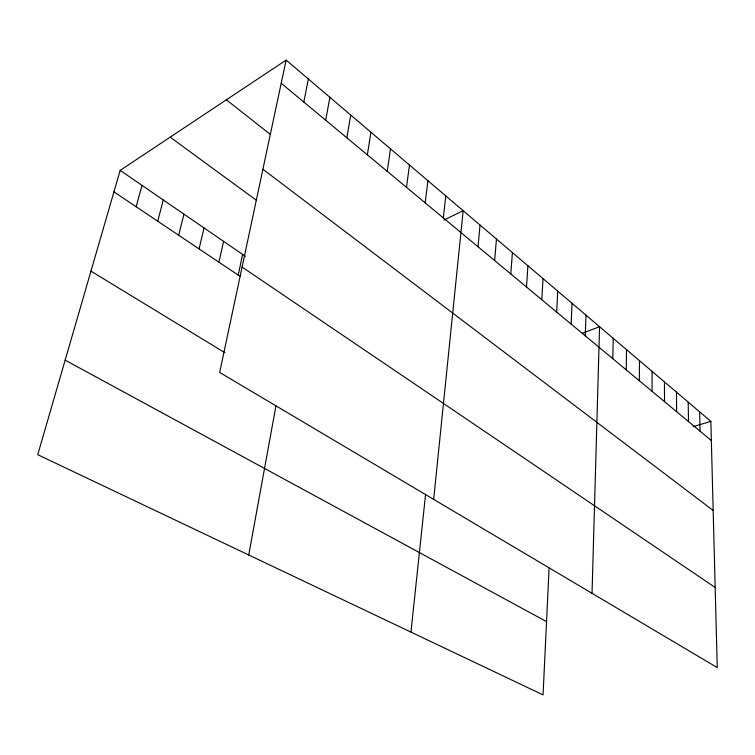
<?xml version="1.0" encoding="UTF-8"?>
<svg xmlns="http://www.w3.org/2000/svg" width="755" height="755" viewBox="0 0 755 755"><rect width="100%" height="100%" fill="white"/><g stroke="black" fill="none" stroke-linecap="round" stroke-linejoin="round"><path stroke-width="1.13" d="M652.075 391.326L652.112 371.413M639.315 380.728L639.476 360.663M626.225 369.856L626.518 349.641M612.786 358.691L613.22 338.334M592.043 593.326L599.574 326.726L582.133 333.276M585.257 335.824L585.984 315.165M571.158 324.112L572.035 303.302M549.102 568.024L543.053 694.893L37.75 454.689L120.177 170.366L286.136 60.107L710.851 421.375L717.25 667.59L219.658 372.451L286.136 60.107M556.671 312.079L557.719 291.119M541.797 299.726L543.015 278.614M526.518 287.032L527.915 265.769M510.805 273.98L512.4 252.576M494.648 260.56L496.45 239.005M478.028 246.762L480.038 225.047M433.663 499.385L463.164 210.692L443.883 220.073M410.956 632.095L425.537 494.752M443.317 217.921L445.79 195.913M425.188 202.859L427.906 180.7M406.492 187.334L409.484 165.034M387.23 171.328L390.495 148.877M367.355 154.822L370.922 132.229M346.847 137.787L350.726 115.053M248.744 554.982L275.915 406.03M325.679 120.205L329.888 97.32M303.812 102.038L308.361 79.02M238.202 275.103L242.619 254.426M218.903 262.174L223.593 241.364M199.075 248.895L204.039 227.935M178.68 235.239L183.946 214.146M157.72 221.196L163.288 199.962M136.145 206.747L142.044 185.371M693.194 426.632L710.851 421.375M65.157 360.154L546.544 621.62M90.959 271.139L224.933 352.745M113.939 191.874L240.081 276.358M242.091 267.072L715.164 587.475M120.177 170.366L245.403 256.332M170.168 137.155L256.455 200.32M262.91 169.243L713.164 510.465M226.368 99.811L270.045 134.192M281.209 83.267L711.352 440.561M699.659 411.852L700.064 431.19M688.201 402.113L688.503 421.583M676.471 392.128L676.659 411.749M664.438 381.898L664.523 401.669"/></g></svg>
